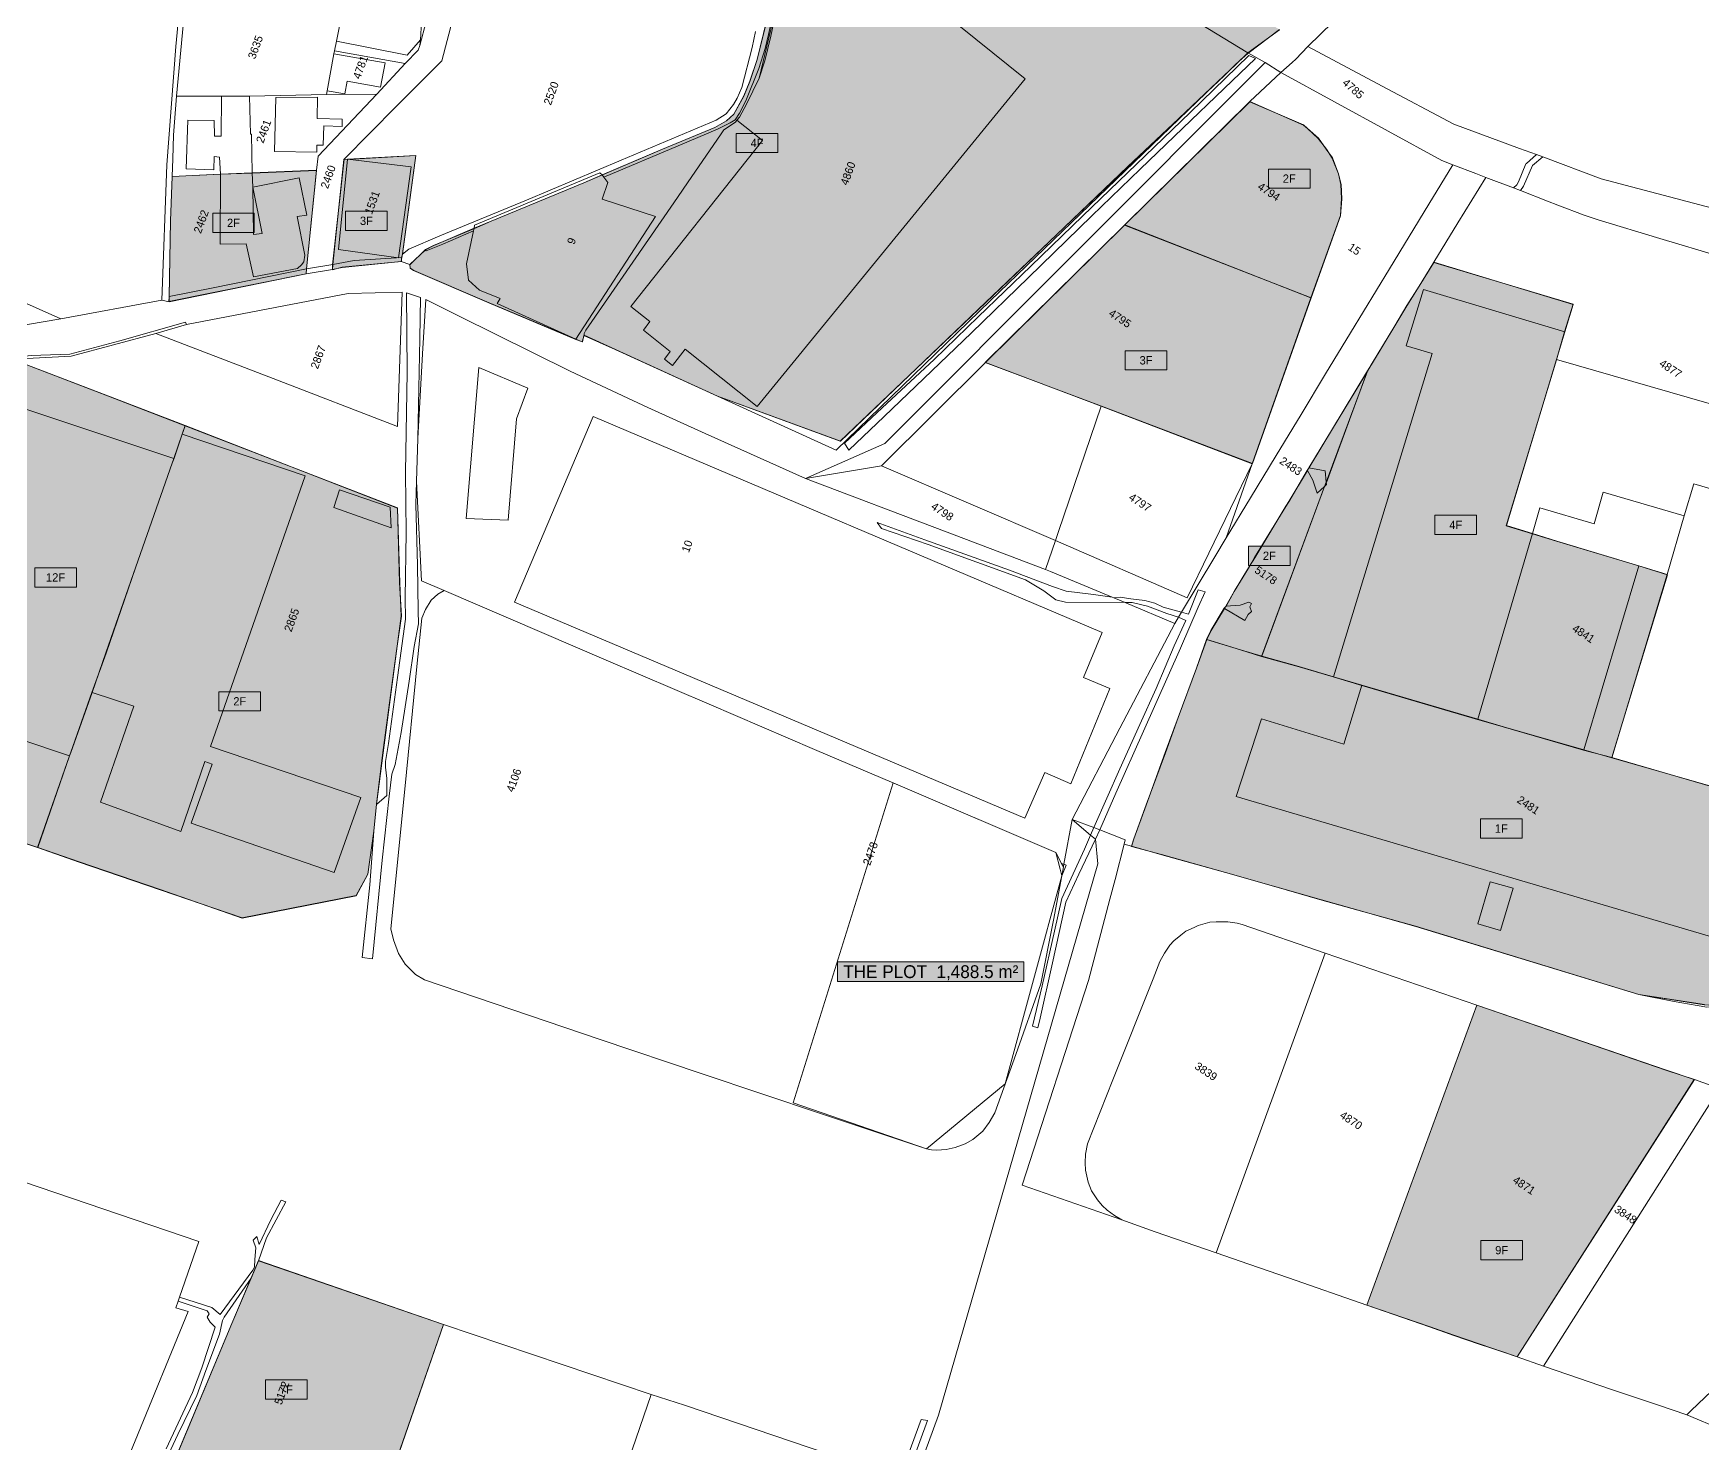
# Model space of a CAD drawing. Header units: metres. Extents: x -334141 to -333355, y -28217 to -27441.
# Drawn here: x -333909.3 to -333648.5, y -27822.3 to -27601.9 of the extents above; entities that cross this region are included whole.
import ezdxf
from ezdxf.enums import TextEntityAlignment as Align

# ---------------------------------------------------------------- set-up
doc = ezdxf.new("R2010")
doc.units = ezdxf.units.M
for name, color, linetype, lineweight, true_color in [('EB-07-STOREYS-PARCEL-12F', 7, 'CONTINUOUS', 18, 0x2b3529), ('EB-07-STOREYS-PARCEL-1F', 7, 'CONTINUOUS', 18, 0xe1e5dd), ('EB-07-STOREYS-PARCEL-2F', 7, 'CONTINUOUS', 18, 0xd4dad0), ('EB-07-STOREYS-PARCEL-3F', 7, 'CONTINUOUS', 18, 0xc7cec2), ('EB-07-STOREYS-PARCEL-4F', 7, 'CONTINUOUS', 18, 0xb8c1b3), ('EB-07-STOREYS-PARCEL-7F', 7, 'CONTINUOUS', 18, 0x84917d), ('EB-07-STOREYS-PARCEL-9F', 7, 'CONTINUOUS', 18, 0x62705d), ('EB-07-STOREYS-TAG-01F', 7, 'CONTINUOUS', 18, 0xe1e5dd), ('EB-07-STOREYS-TAG-02F', 7, 'CONTINUOUS', 18, 0xd4dad0), ('EB-07-STOREYS-TAG-03F', 7, 'CONTINUOUS', 18, 0xc7cec2), ('EB-07-STOREYS-TAG-04F', 7, 'CONTINUOUS', 18, 0xb8c1b3), ('EB-07-STOREYS-TAG-07F', 7, 'CONTINUOUS', 18, 0x84917d), ('EB-07-STOREYS-TAG-09F', 7, 'CONTINUOUS', 18, 0x62705d), ('EB-07-STOREYS-TAG-12F', 7, 'CONTINUOUS', 18, 0x2b3529), ('EB-BASE-DIVIDING', 7, 'CONTINUOUS', 18, 0xc8bcac), ('EB-BASE-EASEMENTS', 7, 'CONTINUOUS', 18, 0x71806b), ('EB-BASE-ENCROACHED', 7, 'CONTINUOUS', 18, 0x725d47), ('EB-BASE-PARCEL-NUMBERS', 7, 'CONTINUOUS', 9, 0x8a8d90), ('EB-BASE-PARCELS', 7, 'CONTINUOUS', 18, 0x8a8d90), ('EB-BASE-SECTIONS', 7, 'CONTINUOUS', 9, 0xded8cf), ('EB-BASE-SHEETS', 7, 'CONTINUOUS', 9, 0xded8cf), ('EB-BASE-STRUCTURES', 7, 'CONTINUOUS', 18, 0x4e504d), ('EB-PLOT-OUTLINE', 7, 'CONTINUOUS', 18, 0x151515)]:
    doc.layers.add(name, color=color, linetype=linetype, lineweight=lineweight, true_color=true_color)
doc.styles.add('OD-INTER', font='Inter.ttf')

msp = doc.modelspace()

# ---------------------------------------------------------------- hatches: boundary and pattern name
at = {"layer": 'EB-07-STOREYS-PARCEL-12F', "transparency": 33554656}
msp.add_hatch(color=256, dxfattribs=at).paths.add_polyline_path([(-333903.69, -27714.78), (-333908.64, -27729.15), (-333922.64, -27724.44), (-333938.73, -27718.88), (-333934.34, -27704.49), (-333919.9, -27657.49), (-333918.66, -27653.64), (-333912.33, -27652.87), (-333910.33, -27653.72), (-333896.63, -27658.97), (-333885.58, -27663.25), (-333886.08, -27664.56), (-333887.33, -27668.29), (-333887.63, -27669.06), (-333893.3, -27685.29), (-333897.94, -27698.78), (-333900.19, -27704.92), (-333903.48, -27714.24), (-333903.69, -27714.78)])
at = {"layer": 'EB-07-STOREYS-PARCEL-1F', "transparency": 33554656}
msp.add_hatch(color=256, dxfattribs=at).paths.add_polyline_path([(-333733.06, -27730.24), (-333737.73, -27728.97), (-333737.41, -27727.76), (-333735.47, -27722.5), (-333732.49, -27714.28), (-333730.45, -27708.8), (-333727.59, -27701.13), (-333726.04, -27696.63), (-333720.73, -27698.26), (-333717.43, -27699.27), (-333711.56, -27700.92), (-333706.25, -27702.44), (-333701.76, -27703.82), (-333688.84, -27707.6), (-333683.71, -27709.12), (-333679.68, -27710.26), (-333667.12, -27713.92), (-333662.72, -27715.08), (-333644.48, -27720.38), (-333636.51, -27722.77), (-333632.02, -27708.28), (-333623.32, -27710.92), (-333611.22, -27714.45), (-333613.12, -27718.49), (-333628.53, -27751.14), (-333633.85, -27752.17), (-333637.1, -27752.61), (-333639.62, -27753.08), (-333641.95, -27753.55), (-333642.97, -27753.74), (-333643.71, -27753.71), (-333644.64, -27753.79), (-333646.13, -27753.85), (-333648.25, -27753.66), (-333658.47, -27752.08), (-333693.37, -27741.41), (-333708.03, -27737.34), (-333715.55, -27735.19), (-333723.07, -27733.04), (-333733.06, -27730.24)])
at = {"layer": 'EB-07-STOREYS-PARCEL-2F', "transparency": 33554656}
for points in [[(-333738.84, -27631.91), (-333719.28, -27612.62), (-333710.89, -27616.24), (-333710.26, -27616.82), (-333708.56, -27618.32), (-333707.32, -27620.03), (-333706.35, -27621.4), (-333705.42, -27623.87), (-333705.01, -27625.55), (-333704.91, -27627.78), (-333705.09, -27630.43), (-333709.71, -27643.26), (-333738.84, -27631.91)], [(-333875.11, -27623.77), (-333865.09, -27623.34), (-333866.66, -27638.72), (-333866.68, -27639.49), (-333888.13, -27643.84), (-333888.1, -27643.07), (-333887.87, -27631.2), (-333887.63, -27624.32), (-333880.11, -27623.92), (-333875.11, -27623.77)], [(-333717.43, -27699.27), (-333720.73, -27698.26), (-333726.04, -27696.63), (-333725.34, -27695.22), (-333723.27, -27691.74), (-333722.98, -27691.41), (-333721.7, -27689.13), (-333719.34, -27685.21), (-333718.55, -27683.8), (-333713.64, -27675.87), (-333713.15, -27675.11), (-333710.29, -27670.21), (-333710, -27669.78), (-333700.86, -27654.67), (-333707.31, -27672.1), (-333707.61, -27672.75), (-333717.43, -27699.27)], [(-333858.91, -27736.68), (-333876.72, -27740.16), (-333889.52, -27735.71), (-333902.15, -27731.38), (-333908.64, -27729.15), (-333903.69, -27714.78), (-333903.48, -27714.24), (-333900.19, -27704.92), (-333897.94, -27698.78), (-333893.3, -27685.29), (-333887.63, -27669.06), (-333887.33, -27668.29), (-333886.08, -27664.56), (-333885.58, -27663.25), (-333852.42, -27676.08), (-333852.09, -27687.74), (-333851.82, -27692.97), (-333852.56, -27698.38), (-333854.7, -27714.29), (-333855.72, -27722.36), (-333856.15, -27726.56), (-333857.04, -27733.31), (-333858.91, -27736.68)]]:
    msp.add_hatch(color=256, dxfattribs=at).paths.add_polyline_path(points)
at = {"layer": 'EB-07-STOREYS-PARCEL-3F', "transparency": 33554656}
for points in [[(-333860.78, -27621.61), (-333860.22, -27621.63), (-333849.55, -27621.01), (-333851.67, -27636.36), (-333851.78, -27637.02), (-333851.8, -27637.58), (-333861.09, -27638.47), (-333862.59, -27638.86), (-333862.56, -27638.09), (-333860.78, -27621.61)], [(-333742.44, -27660.2), (-333760.62, -27653.34), (-333738.84, -27631.91), (-333709.71, -27643.26), (-333718.87, -27669.13), (-333742.44, -27660.2)]]:
    msp.add_hatch(color=256, dxfattribs=at).paths.add_polyline_path(points)
at = {"layer": 'EB-07-STOREYS-PARCEL-4F', "transparency": 33554656}
for points in [[(-333802.46, -27658.63), (-333818.4, -27651.3), (-333823.33, -27649.13), (-333823.55, -27650.12), (-333824.55, -27649.75), (-333838.15, -27644.05), (-333849.91, -27638.98), (-333850.45, -27638.62), (-333850.52, -27638.07), (-333848.03, -27635.71), (-333846.81, -27635.09), (-333840.42, -27632.43), (-333837.79, -27631.3), (-333823.32, -27625.26), (-333820.4, -27624.03), (-333811.01, -27620.03), (-333802.83, -27616.66), (-333801.04, -27615.61), (-333799.89, -27614.54), (-333798.31, -27611.71), (-333797.39, -27609.41), (-333796.25, -27606.01), (-333793.77, -27595.89), (-333791.3, -27586.21), (-333787.1, -27569.7), (-333785.81, -27564.64), (-333781.58, -27560.02), (-333765.9, -27569.56), (-333750.13, -27579.33), (-333733.37, -27589.69), (-333714.62, -27601.35), (-333719.57, -27605.06), (-333721.48, -27606.77), (-333723.3, -27608.59), (-333738.33, -27622.71), (-333760.56, -27644.02), (-333783.27, -27665.64), (-333802.46, -27658.63)], [(-333706.25, -27702.44), (-333711.56, -27700.92), (-333717.43, -27699.27), (-333707.61, -27672.75), (-333707.31, -27672.1), (-333700.86, -27654.67), (-333700.27, -27653.69), (-333696.63, -27647.61), (-333694.76, -27644.45), (-333692.8, -27641.41), (-333690.54, -27637.72), (-333668.74, -27644.26), (-333670.09, -27648.54), (-333671.36, -27652.94), (-333679.22, -27678.86), (-333675.09, -27680.12), (-333671.34, -27681.25), (-333658.51, -27685.14), (-333654.03, -27686.52), (-333662.72, -27715.08), (-333667.12, -27713.92), (-333679.68, -27710.26), (-333683.71, -27709.12), (-333688.84, -27707.6), (-333701.76, -27703.82), (-333706.25, -27702.44)]]:
    msp.add_hatch(color=256, dxfattribs=at).paths.add_polyline_path(points)
at = {"layer": 'EB-07-STOREYS-PARCEL-7F', "transparency": 33554656}
msp.add_hatch(color=256, dxfattribs=at).paths.add_polyline_path([(-333845.26, -27803.66), (-333860.93, -27848.73), (-333891.65, -27835.21), (-333887.51, -27825.59), (-333878.31, -27803.49), (-333875.28, -27796.38), (-333874.16, -27793.64), (-333845.26, -27803.66)])
at = {"layer": 'EB-07-STOREYS-PARCEL-9F', "transparency": 33554656}
msp.add_hatch(color=256, dxfattribs=at).paths.add_polyline_path([(-333691.22, -27803.99), (-333701.01, -27800.65), (-333683.8, -27753.74), (-333654.16, -27763.89), (-333649.87, -27765.37), (-333677.5, -27808.69), (-333679.6, -27807.95), (-333683.45, -27806.7), (-333687.38, -27805.34), (-333691.22, -27803.99)])
at = {"layer": 'EB-07-STOREYS-TAG-01F', "transparency": 33554687}
msp.add_hatch(color=256, dxfattribs=at).paths.add_polyline_path([(-333683.23, -27727.67), (-333676.73, -27727.67), (-333676.73, -27724.67), (-333683.23, -27724.67)])
at = {"layer": 'EB-07-STOREYS-TAG-02F', "transparency": 33554687}
for points in [[(-333716.36, -27626.13), (-333709.86, -27626.13), (-333709.86, -27623.13), (-333716.36, -27623.13)], [(-333881.3, -27633.04), (-333874.8, -27633.04), (-333874.8, -27630.04), (-333881.3, -27630.04)], [(-333719.47, -27685.05), (-333712.97, -27685.05), (-333712.97, -27682.05), (-333719.47, -27682.05)], [(-333880.32, -27707.79), (-333873.82, -27707.79), (-333873.82, -27704.79), (-333880.32, -27704.79)]]:
    msp.add_hatch(color=256, dxfattribs=at).paths.add_polyline_path(points)
at = {"layer": 'EB-07-STOREYS-TAG-03F', "transparency": 33554687}
for points in [[(-333860.53, -27632.72), (-333854.03, -27632.72), (-333854.03, -27629.72), (-333860.53, -27629.72)], [(-333738.73, -27654.51), (-333732.23, -27654.51), (-333732.23, -27651.51), (-333738.73, -27651.51)]]:
    msp.add_hatch(color=256, dxfattribs=at).paths.add_polyline_path(points)
at = {"layer": 'EB-07-STOREYS-TAG-04F', "transparency": 33554687}
for points in [[(-333799.5, -27620.56), (-333793, -27620.56), (-333793, -27617.56), (-333799.5, -27617.56)], [(-333690.34, -27680.23), (-333683.84, -27680.23), (-333683.84, -27677.23), (-333690.34, -27677.23)]]:
    msp.add_hatch(color=256, dxfattribs=at).paths.add_polyline_path(points)
at = {"layer": 'EB-07-STOREYS-TAG-07F', "transparency": 33554687}
msp.add_hatch(color=256, dxfattribs=at).paths.add_polyline_path([(-333873.04, -27815.29), (-333866.54, -27815.29), (-333866.54, -27812.29), (-333873.04, -27812.29)])
at = {"layer": 'EB-07-STOREYS-TAG-09F', "transparency": 33554687}
msp.add_hatch(color=256, dxfattribs=at).paths.add_polyline_path([(-333683.17, -27793.53), (-333676.67, -27793.53), (-333676.67, -27790.53), (-333683.17, -27790.53)])
at = {"layer": 'EB-07-STOREYS-TAG-12F', "transparency": 33554687}
msp.add_hatch(color=256, dxfattribs=at).paths.add_polyline_path([(-333909.1, -27688.43), (-333902.6, -27688.43), (-333902.6, -27685.43), (-333909.1, -27685.43)])

# ---------------------------------------------------------------- linework, layer by layer
at = {"layer": 'EB-07-STOREYS-PARCEL-12F'}
msp.add_lwpolyline([(-333903.69, -27714.78), (-333908.64, -27729.15), (-333922.64, -27724.44), (-333938.73, -27718.88), (-333934.34, -27704.49), (-333919.9, -27657.49), (-333918.66, -27653.64), (-333912.33, -27652.87), (-333910.33, -27653.72), (-333896.63, -27658.97), (-333885.58, -27663.25), (-333886.08, -27664.56), (-333887.33, -27668.29), (-333887.63, -27669.06), (-333893.3, -27685.29), (-333897.94, -27698.78), (-333900.19, -27704.92), (-333903.48, -27714.24), (-333903.69, -27714.78)], close=True, dxfattribs=at)
at = {"layer": 'EB-07-STOREYS-PARCEL-1F'}
msp.add_lwpolyline([(-333648.25, -27753.66), (-333658.47, -27752.08), (-333693.37, -27741.41), (-333708.03, -27737.34), (-333715.55, -27735.19), (-333723.07, -27733.04), (-333733.06, -27730.24), (-333733.06, -27730.24), (-333737.73, -27728.97), (-333737.41, -27727.76), (-333735.47, -27722.5), (-333732.49, -27714.28), (-333730.45, -27708.8), (-333727.59, -27701.13), (-333726.04, -27696.63), (-333720.73, -27698.26), (-333717.43, -27699.27), (-333711.56, -27700.92), (-333706.25, -27702.44), (-333701.76, -27703.82), (-333688.84, -27707.6), (-333683.71, -27709.12), (-333679.68, -27710.26), (-333667.12, -27713.92), (-333662.72, -27715.08), (-333644.48, -27720.38)], dxfattribs=at)
at = {"layer": 'EB-07-STOREYS-PARCEL-2F'}
for points in [[(-333738.84, -27631.91), (-333719.28, -27612.62), (-333710.89, -27616.24), (-333710.26, -27616.82), (-333708.56, -27618.32), (-333707.32, -27620.03), (-333706.35, -27621.4), (-333705.42, -27623.87), (-333705.01, -27625.55), (-333704.91, -27627.78), (-333705.09, -27630.43), (-333709.71, -27643.26), (-333738.84, -27631.91)], [(-333875.11, -27623.77), (-333865.09, -27623.34), (-333866.66, -27638.72), (-333866.68, -27639.49), (-333888.13, -27643.84), (-333888.1, -27643.07), (-333887.87, -27631.2), (-333887.63, -27624.32), (-333880.11, -27623.92), (-333875.11, -27623.77)], [(-333717.43, -27699.27), (-333720.73, -27698.26), (-333726.04, -27696.63), (-333725.34, -27695.22), (-333723.27, -27691.74), (-333722.98, -27691.41), (-333721.7, -27689.13), (-333719.34, -27685.21), (-333718.55, -27683.8), (-333713.64, -27675.87), (-333713.15, -27675.11), (-333710.29, -27670.21), (-333710, -27669.78), (-333700.86, -27654.67), (-333707.31, -27672.1), (-333707.61, -27672.75), (-333717.43, -27699.27)], [(-333858.91, -27736.68), (-333876.72, -27740.16), (-333889.52, -27735.71), (-333902.15, -27731.38), (-333908.64, -27729.15), (-333903.69, -27714.78), (-333903.48, -27714.24), (-333900.19, -27704.92), (-333897.94, -27698.78), (-333893.3, -27685.29), (-333887.63, -27669.06), (-333887.33, -27668.29), (-333886.08, -27664.56), (-333885.58, -27663.25), (-333852.42, -27676.08), (-333852.09, -27687.74), (-333851.82, -27692.97), (-333852.56, -27698.38), (-333854.7, -27714.29), (-333855.72, -27722.36), (-333856.15, -27726.56), (-333857.04, -27733.31), (-333858.91, -27736.68)]]:
    msp.add_lwpolyline(points, close=True, dxfattribs=at)
at = {"layer": 'EB-07-STOREYS-PARCEL-3F'}
for points in [[(-333860.78, -27621.61), (-333860.22, -27621.63), (-333849.55, -27621.01), (-333851.67, -27636.36), (-333851.78, -27637.02), (-333851.8, -27637.58), (-333861.09, -27638.47), (-333862.59, -27638.86), (-333862.56, -27638.09), (-333860.78, -27621.61)], [(-333742.44, -27660.2), (-333760.62, -27653.34), (-333738.84, -27631.91), (-333709.71, -27643.26), (-333718.87, -27669.13), (-333742.44, -27660.2)]]:
    msp.add_lwpolyline(points, close=True, dxfattribs=at)
at = {"layer": 'EB-07-STOREYS-PARCEL-4F'}
msp.add_lwpolyline([(-333714.62, -27601.35), (-333719.57, -27605.06), (-333721.48, -27606.77), (-333723.3, -27608.59), (-333738.33, -27622.71), (-333760.56, -27644.02), (-333783.27, -27665.64), (-333802.46, -27658.63), (-333802.46, -27658.63), (-333818.4, -27651.3), (-333823.33, -27649.13), (-333823.55, -27650.12), (-333824.55, -27649.75), (-333838.15, -27644.05), (-333849.91, -27638.98), (-333850.45, -27638.62), (-333850.52, -27638.07), (-333848.03, -27635.71), (-333846.81, -27635.09), (-333840.42, -27632.43), (-333837.79, -27631.3), (-333823.32, -27625.26), (-333820.4, -27624.03), (-333811.01, -27620.03), (-333802.83, -27616.66), (-333801.04, -27615.61), (-333799.89, -27614.54), (-333798.31, -27611.71), (-333797.39, -27609.41), (-333796.25, -27606.01), (-333793.77, -27595.89)], dxfattribs=at)
msp.add_lwpolyline([(-333706.25, -27702.44), (-333711.56, -27700.92), (-333717.43, -27699.27), (-333707.61, -27672.75), (-333707.31, -27672.1), (-333700.86, -27654.67), (-333700.27, -27653.69), (-333696.63, -27647.61), (-333694.76, -27644.45), (-333692.8, -27641.41), (-333690.54, -27637.72), (-333668.74, -27644.26), (-333670.09, -27648.54), (-333671.36, -27652.94), (-333679.22, -27678.86), (-333675.09, -27680.12), (-333671.34, -27681.25), (-333658.51, -27685.14), (-333654.03, -27686.52), (-333662.72, -27715.08), (-333667.12, -27713.92), (-333679.68, -27710.26), (-333683.71, -27709.12), (-333688.84, -27707.6), (-333701.76, -27703.82), (-333706.25, -27702.44)], close=True, dxfattribs=at)
at = {"layer": 'EB-07-STOREYS-PARCEL-7F'}
msp.add_lwpolyline([(-333845.26, -27803.66), (-333860.93, -27848.73), (-333891.65, -27835.21), (-333887.51, -27825.59), (-333878.31, -27803.49), (-333875.28, -27796.38), (-333874.16, -27793.64), (-333845.26, -27803.66)], close=True, dxfattribs=at)
at = {"layer": 'EB-07-STOREYS-PARCEL-9F'}
msp.add_lwpolyline([(-333691.22, -27803.99), (-333701.01, -27800.65), (-333683.8, -27753.74), (-333654.16, -27763.89), (-333649.87, -27765.37), (-333677.5, -27808.69), (-333679.6, -27807.95), (-333683.45, -27806.7), (-333687.38, -27805.34), (-333691.22, -27803.99)], close=True, dxfattribs=at)
at = {"layer": 'EB-07-STOREYS-TAG-01F'}
msp.add_lwpolyline([(-333683.23, -27727.67), (-333676.73, -27727.67), (-333676.73, -27724.67), (-333683.23, -27724.67)], close=True, dxfattribs=at)
at = {"layer": 'EB-07-STOREYS-TAG-02F'}
for points in [[(-333716.36, -27626.13), (-333709.86, -27626.13), (-333709.86, -27623.13), (-333716.36, -27623.13)], [(-333881.3, -27633.04), (-333874.8, -27633.04), (-333874.8, -27630.04), (-333881.3, -27630.04)], [(-333719.47, -27685.05), (-333712.97, -27685.05), (-333712.97, -27682.05), (-333719.47, -27682.05)], [(-333880.32, -27707.79), (-333873.82, -27707.79), (-333873.82, -27704.79), (-333880.32, -27704.79)]]:
    msp.add_lwpolyline(points, close=True, dxfattribs=at)
at = {"layer": 'EB-07-STOREYS-TAG-03F'}
for points in [[(-333860.53, -27632.72), (-333854.03, -27632.72), (-333854.03, -27629.72), (-333860.53, -27629.72)], [(-333738.73, -27654.51), (-333732.23, -27654.51), (-333732.23, -27651.51), (-333738.73, -27651.51)]]:
    msp.add_lwpolyline(points, close=True, dxfattribs=at)
at = {"layer": 'EB-07-STOREYS-TAG-04F'}
for points in [[(-333799.5, -27620.56), (-333793, -27620.56), (-333793, -27617.56), (-333799.5, -27617.56)], [(-333690.34, -27680.23), (-333683.84, -27680.23), (-333683.84, -27677.23), (-333690.34, -27677.23)]]:
    msp.add_lwpolyline(points, close=True, dxfattribs=at)
at = {"layer": 'EB-07-STOREYS-TAG-07F'}
msp.add_lwpolyline([(-333873.04, -27815.29), (-333866.54, -27815.29), (-333866.54, -27812.29), (-333873.04, -27812.29)], close=True, dxfattribs=at)
at = {"layer": 'EB-07-STOREYS-TAG-09F'}
msp.add_lwpolyline([(-333683.17, -27793.53), (-333676.67, -27793.53), (-333676.67, -27790.53), (-333683.17, -27790.53)], close=True, dxfattribs=at)
at = {"layer": 'EB-07-STOREYS-TAG-12F'}
msp.add_lwpolyline([(-333909.1, -27688.43), (-333902.6, -27688.43), (-333902.6, -27685.43), (-333909.1, -27685.43)], close=True, dxfattribs=at)
at = {"layer": 'EB-BASE-DIVIDING'}
for points in [[(-333722.05, -27609.37), (-333731.06, -27618.01), (-333736.38, -27623.14), (-333743.95, -27630.46), (-333753.85, -27640.06), (-333762.77, -27648.73), (-333776.38, -27661.79), (-333781.93, -27667.06), (-333782.6, -27665.94), (-333776.7, -27660.46), (-333768.61, -27652.91), (-333761.73, -27646.23), (-333753.5, -27638.33), (-333745.36, -27630.46), (-333728.58, -27614.3), (-333719.4, -27605.41), (-333718.38, -27605.84)], [(-333718.38, -27605.84), (-333722.05, -27609.37)], [(-333851.83, -27637.55), (-333850.51, -27638.03)], [(-333849.25, -27665.23), (-333848.94, -27649.6), (-333848.81, -27643.19), (-333851.02, -27642.47), (-333850.91, -27654.86), (-333851.16, -27670.54), (-333851.08, -27679.91), (-333851.22, -27690.12), (-333851.19, -27693.47), (-333852.43, -27702.57), (-333853.86, -27712.87), (-333854.28, -27715.71), (-333854.31, -27716.57), (-333854.07, -27718.33), (-333854.1, -27721.02), (-333855.71, -27722.41)], [(-333889.24, -27643.64), (-333888.1, -27643.89)], [(-333885.38, -27647.42), (-333885.55, -27647.05), (-333895.82, -27649.95), (-333903.64, -27652.05), (-333909.64, -27652.28), (-333920.4, -27653.41), (-333927.22, -27653.92), (-333937.75, -27655.88), (-333951.78, -27658.59), (-333962.28, -27660.46), (-333967.75, -27661.87), (-333972.51, -27663.36), (-333973.68, -27663.83), (-333974.52, -27664.29), (-333974.31, -27664.67)], [(-333922.86, -27649.54), (-333905.03, -27646.51)], [(-333890.21, -27648.8), (-333903.39, -27652.36), (-333912.3, -27652.82)], [(-333856.12, -27726.57), (-333856.77, -27734.94), (-333857.96, -27746.31), (-333856.35, -27746.52), (-333854.83, -27731.12), (-333853.74, -27721.11), (-333853.29, -27717.68), (-333852.8, -27716.16), (-333851.88, -27711.17), (-333850.63, -27703.14), (-333849.85, -27697.71), (-333849.17, -27694.18), (-333849.21, -27692.15), (-333849.29, -27685.02), (-333849.55, -27675.55), (-333849.48, -27671.94)], [(-333743.63, -27726.02), (-333744.15, -27727.18)], [(-333743.4, -27727.81), (-333742.71, -27726.34)], [(-333744.15, -27727.18), (-333745.12, -27729.37), (-333748.65, -27737.1), (-333749.79, -27742.22), (-333751.7, -27750.76), (-333753.23, -27757.05), (-333752.4, -27757.31), (-333752.03, -27755.77), (-333750.08, -27747.15), (-333748.02, -27737.67), (-333745.96, -27733.31), (-333743.4, -27727.81)], [(-333886.49, -27799.37), (-333881.46, -27801), (-333880.12, -27802.08), (-333875.02, -27795.15), (-333874.77, -27794.68), (-333874.7, -27793.5), (-333874.58, -27791.69), (-333874.96, -27790.49), (-333874.43, -27789.88), (-333874.03, -27791.14), (-333872.21, -27787.32), (-333870.6, -27784.21), (-333869.87, -27784.46), (-333872.92, -27790.13), (-333874.15, -27793.68)], [(-333875.31, -27796.41), (-333879.5, -27802.51), (-333879.75, -27803.04), (-333880.26, -27805.17), (-333882.36, -27810.84), (-333883.78, -27814.73), (-333886.73, -27820.83), (-333891.12, -27830.22)], [(-333888.57, -27823.07), (-333884.46, -27814.29), (-333883, -27810.4), (-333880.93, -27804.05), (-333881.68, -27803.27), (-333882.18, -27802.52), (-333881.83, -27801.96), (-333882.16, -27801.51), (-333886.71, -27800)], [(-333645.32, -27819.73), (-333645.55, -27820.04), (-333650.99, -27817.78)], [(-333780.42, -27853.68), (-333780.29, -27853.29), (-333779.81, -27850.49), (-333779.6, -27845.59), (-333779.47, -27843.96), (-333778.84, -27841.76), (-333777.6, -27838.5), (-333775.72, -27832.54), (-333773.91, -27827.47), (-333773.28, -27825.75), (-333770.63, -27818.5), (-333769.61, -27818.64), (-333772.24, -27825.76)]]:
    msp.add_lwpolyline(points, dxfattribs=at)
at = {"layer": 'EB-BASE-EASEMENTS'}
for points in [[(-333820.18, -27624.4), (-333808.58, -27619.51), (-333802.41, -27616.9), (-333800.44, -27615.89), (-333799.69, -27615.46), (-333798.99, -27614.39), (-333797.99, -27612.47), (-333795.97, -27607.41), (-333795, -27604.31), (-333794.49, -27602.11), (-333793.36, -27597.13), (-333791.31, -27589.13)], [(-333848.03, -27635.74), (-333847.93, -27635.9), (-333845.32, -27634.85), (-333840.53, -27632.77)], [(-333866.63, -27638.71), (-333862.52, -27638.04)], [(-333862.52, -27638.04), (-333859.19, -27637.43), (-333851.75, -27636.97)], [(-333888.08, -27643.05), (-333881.22, -27641.68), (-333866.63, -27638.71)], [(-333740.76, -27690.02), (-333743.7, -27689.6), (-333747.94, -27689.06), (-333750.09, -27688.33), (-333756.84, -27685.82), (-333770.02, -27681.04), (-333777.5, -27678.33), (-333776.8, -27679.3), (-333769.52, -27681.77), (-333754.33, -27687.33), (-333751.44, -27689.02), (-333749.55, -27690.45), (-333748.05, -27690.8), (-333738.73, -27690.87)], [(-333667.08, -27713.87), (-333658.51, -27685.13)], [(-333742.71, -27726.34), (-333740.21, -27720.66), (-333735.89, -27710.93), (-333730.09, -27697.98), (-333727.32, -27691.6), (-333726.22, -27689.17), (-333727.34, -27688.86), (-333728.87, -27692.68), (-333729.93, -27692.35)], [(-333729.93, -27692.35), (-333732.79, -27691.57), (-333734.12, -27690.93), (-333735.69, -27690.55), (-333737.84, -27690.29), (-333739.53, -27690), (-333740.52, -27690.12)], [(-333738.73, -27690.87), (-333737.65, -27690.83), (-333735.26, -27691.44), (-333732.26, -27692.56), (-333730.39, -27693.13)], [(-333730.39, -27693.13), (-333729.25, -27693.64), (-333731.08, -27697.63), (-333733.92, -27704.29), (-333736.43, -27709.91), (-333739.56, -27716.83), (-333743.63, -27726.02)]]:
    msp.add_lwpolyline(points, dxfattribs=at)
at = {"layer": 'EB-BASE-ENCROACHED'}
for points in [[(-333802.45, -27658.64), (-333783.91, -27667.07), (-333759.8, -27643.69), (-333723.33, -27608.55)], [(-333645.82, -27754.01), (-333647.87, -27754.07), (-333649.36, -27753.79), (-333652.98, -27753.17), (-333658.51, -27752.09)]]:
    msp.add_lwpolyline(points, dxfattribs=at)
at = {"layer": 'EB-BASE-PARCELS'}
for points in [[(-333889.24, -27643.64), (-333888.44, -27622.48), (-333887.04, -27603.96), (-333885.2, -27584.14), (-333884.32, -27574.62), (-333883.16, -27556.82), (-333882.81, -27550.03), (-333883.22, -27539.09)], [(-333848.92, -27603.81), (-333846.94, -27596.26), (-333842.39, -27578.26), (-333841.2, -27573.83), (-333843.74, -27564.6)], [(-333820.43, -27624.06), (-333811.03, -27620.02), (-333802.85, -27616.66), (-333801.01, -27615.62), (-333799.9, -27614.58), (-333798.32, -27611.73), (-333797.37, -27609.44), (-333796.26, -27606.01), (-333793.76, -27595.84), (-333791.3, -27586.16), (-333787.1, -27569.65)], [(-333690.78, -27585.03), (-333710.2, -27604.01)], [(-333886.94, -27611.72), (-333885.36, -27594.54), (-333884.91, -27589.76)], [(-333841.9, -27592.5), (-333845.52, -27606.2), (-333852.57, -27613.32), (-333860.8, -27621.62)], [(-333795.95, -27608.95), (-333795.02, -27606.25), (-333794.1, -27602.38), (-333792.68, -27595.63), (-333792.04, -27592.6)], [(-333860.2, -27594.25), (-333861.97, -27603.14)], [(-333848.47, -27596.34), (-333848.86, -27602.92)], [(-333796.5, -27601.62), (-333797.03, -27604.16), (-333798.63, -27610.39), (-333799.37, -27612.07), (-333799.92, -27613.05), (-333801.08, -27614.53), (-333802.64, -27615.51), (-333817.46, -27621.74), (-333832.28, -27628), (-333845.83, -27633.56), (-333850.66, -27635.63), (-333851.67, -27636.41)], [(-333714.61, -27601.36), (-333719.59, -27605)], [(-333861.97, -27603.14), (-333862.28, -27604.67)], [(-333851.22, -27606.63), (-333849.19, -27604.56), (-333848.92, -27603.81)], [(-333848.86, -27602.92), (-333848.92, -27603.81)], [(-333714.44, -27608.04), (-333712.63, -27606.47), (-333712.09, -27605.96), (-333710.2, -27604.01)], [(-333710.2, -27604.01), (-333698.58, -27610.17), (-333687.38, -27616.14), (-333677.12, -27619.9), (-333674.46, -27620.87)], [(-333862.36, -27605.12), (-333863.42, -27610.89)], [(-333862.28, -27604.67), (-333862.36, -27605.12)], [(-333851.22, -27606.63), (-333862.28, -27604.67)], [(-333855.65, -27611.42), (-333851.22, -27606.63)], [(-333719.59, -27605), (-333721.46, -27606.78), (-333723.33, -27608.55)], [(-333723.33, -27608.55), (-333738.32, -27622.76), (-333760.58, -27644), (-333783.24, -27665.65), (-333802.45, -27658.64)], [(-333799.41, -27615.51), (-333799.02, -27615.01), (-333797.89, -27613.02), (-333795.95, -27608.95)], [(-333719.25, -27612.6), (-333714.44, -27608.04)], [(-333887.64, -27624.27), (-333887.55, -27621.54), (-333887.43, -27617.86), (-333886.94, -27611.72)], [(-333879.9, -27611.73), (-333886.94, -27611.72)], [(-333875.54, -27611.74), (-333875.71, -27611.74), (-333879.9, -27611.73)], [(-333863.53, -27611.49), (-333875.54, -27611.74)], [(-333865.09, -27623.3), (-333864.81, -27621.11), (-333855.65, -27611.42)], [(-333863.42, -27610.89), (-333863.53, -27611.49)], [(-333863.53, -27611.49), (-333855.65, -27611.42)], [(-333738.8, -27631.86), (-333719.25, -27612.6)], [(-333709.73, -27643.24), (-333705.11, -27630.4), (-333704.93, -27627.74), (-333705.03, -27625.57), (-333705.44, -27623.88), (-333706.39, -27621.42), (-333707.3, -27620), (-333708.59, -27618.35), (-333710.24, -27616.81), (-333710.9, -27616.29), (-333719.25, -27612.6)], [(-333801.98, -27617.78), (-333801.45, -27617), (-333799.64, -27615.8), (-333799.41, -27615.51)], [(-333806.46, -27624.32), (-333801.98, -27617.78)], [(-333860.8, -27621.62), (-333862.52, -27638.04)], [(-333860.8, -27621.62), (-333860.26, -27621.59)], [(-333860.26, -27621.59), (-333849.57, -27621.03), (-333851.67, -27636.41)], [(-333722.97, -27680.77), (-333719.17, -27674.5), (-333715.16, -27667.88), (-333711.27, -27661.47), (-333707.43, -27655.13), (-333703.56, -27648.72), (-333697.43, -27638.7), (-333691.32, -27628.63), (-333687.56, -27622.46)], [(-333674.46, -27620.87), (-333676.06, -27622.28), (-333676.13, -27622.34), (-333677.3, -27625.14), (-333677.57, -27625.6), (-333678.09, -27626.05)], [(-333676.99, -27626.48), (-333676.51, -27625.81), (-333675.09, -27622.6), (-333673.51, -27621.22)], [(-333673.51, -27621.22), (-333674.46, -27620.87)], [(-333673.51, -27621.22), (-333664.37, -27624.65), (-333581.38, -27646.51), (-333577.75, -27647.61), (-333573.98, -27648.85), (-333570.21, -27650.1), (-333558.66, -27653.88)], [(-333888.08, -27643.05), (-333887.88, -27631.21), (-333887.64, -27624.27)], [(-333887.64, -27624.27), (-333880.1, -27623.95)], [(-333880.1, -27623.95), (-333875.12, -27623.74)], [(-333875.12, -27623.74), (-333865.09, -27623.3)], [(-333866.63, -27638.71), (-333865.09, -27623.3)], [(-333840.45, -27632.38), (-333837.82, -27631.26), (-333823.3, -27625.3), (-333820.43, -27624.06)], [(-333823.28, -27649.1), (-333823.27, -27648.8), (-333822.98, -27648.32), (-333817.63, -27640.55), (-333809.26, -27628.43), (-333806.46, -27624.32)], [(-333682.42, -27624.43), (-333686.79, -27631.56), (-333690.53, -27637.67)], [(-333952.91, -27625.33), (-333937.5, -27632.07), (-333905.03, -27646.51)], [(-333848.03, -27635.74), (-333846.76, -27635.05), (-333840.45, -27632.38)], [(-333760.58, -27653.38), (-333738.8, -27631.86)], [(-333709.73, -27643.24), (-333738.8, -27631.86)], [(-333851.83, -27637.55), (-333861.05, -27638.52), (-333862.6, -27638.82)], [(-333862.52, -27638.04), (-333862.6, -27638.82)], [(-333851.75, -27636.97), (-333851.83, -27637.55)], [(-333851.67, -27636.41), (-333851.75, -27636.97)], [(-333850.51, -27638.03), (-333848.03, -27635.74)], [(-333824.57, -27649.73), (-333838.11, -27644.03), (-333849.88, -27639), (-333850.44, -27638.62), (-333850.51, -27638.03)], [(-333700.9, -27654.69), (-333700.3, -27653.7), (-333696.61, -27647.65), (-333694.72, -27644.51), (-333692.83, -27641.44), (-333690.53, -27637.67)], [(-333690.53, -27637.67), (-333668.76, -27644.3), (-333670.05, -27648.55)], [(-333866.71, -27639.51), (-333888.1, -27643.89)], [(-333866.71, -27639.51), (-333866.63, -27638.71)], [(-333862.6, -27638.82), (-333866.71, -27639.51)], [(-333885.38, -27647.42), (-333860.16, -27642.55), (-333851.7, -27642.38), (-333852.42, -27663.35), (-333871.84, -27655.87), (-333890.21, -27648.8)], [(-333888.1, -27643.89), (-333888.08, -27643.05)], [(-333718.89, -27669.18), (-333709.73, -27643.24)], [(-333905.03, -27646.51), (-333889.24, -27643.64)], [(-333849.25, -27665.23), (-333848.54, -27651.99), (-333848.01, -27643.51), (-333842.82, -27646.12), (-333825.44, -27654.72), (-333816.45, -27658.94), (-333813.31, -27660.37)], [(-333885.38, -27647.42), (-333890.21, -27648.8)], [(-333670.05, -27648.55), (-333671.36, -27652.9)], [(-333823.28, -27649.1), (-333823.59, -27650.14), (-333824.57, -27649.73)], [(-333802.45, -27658.64), (-333818.38, -27651.32), (-333823.28, -27649.1)], [(-333912.3, -27652.82), (-333910.34, -27653.72), (-333896.58, -27658.98), (-333885.61, -27663.2)], [(-333776.83, -27669.52), (-333760.58, -27653.38)], [(-333760.58, -27653.38), (-333742.47, -27660.17)], [(-333671.36, -27652.9), (-333679.19, -27678.83), (-333675.13, -27680.09)], [(-333710.03, -27669.83), (-333700.9, -27654.69)], [(-333707.35, -27672.07), (-333700.9, -27654.69)], [(-333813.31, -27660.37), (-333804.34, -27664.46), (-333788.7, -27671.49)], [(-333749.63, -27681.15), (-333749.16, -27679.78), (-333742.47, -27660.17)], [(-333742.47, -27660.17), (-333718.89, -27669.18)], [(-333885.61, -27663.2), (-333886.06, -27664.54)], [(-333885.61, -27663.2), (-333852.41, -27676.12), (-333852.07, -27687.79), (-333851.85, -27693)], [(-333886.06, -27664.54), (-333887.35, -27668.33)], [(-333849.25, -27665.23), (-333849.48, -27671.94)], [(-333887.35, -27668.33), (-333887.61, -27669.08), (-333893.29, -27685.29), (-333897.97, -27698.73), (-333900.15, -27704.9)], [(-333722.97, -27680.77), (-333718.89, -27669.18)], [(-333849.48, -27671.94), (-333848.66, -27687.48), (-333845.15, -27688.97)], [(-333788.7, -27671.49), (-333776.83, -27669.52)], [(-333713.64, -27675.81), (-333713.18, -27675.07), (-333710.28, -27670.25)], [(-333710.28, -27670.25), (-333710.03, -27669.83)], [(-333707.59, -27672.73), (-333707.35, -27672.07)], [(-333717.41, -27699.22), (-333707.59, -27672.73)], [(-333651.42, -27677.33), (-333649.9, -27672.31)], [(-333649.9, -27672.31), (-333636.34, -27676.27)], [(-333719.3, -27685.17), (-333718.51, -27683.85), (-333713.64, -27675.81)], [(-333654.07, -27686.47), (-333651.42, -27677.33)], [(-333749.63, -27681.15), (-333751.19, -27685.68)], [(-333722.97, -27680.77), (-333724.75, -27683.69), (-333729.93, -27692.35)], [(-333675.13, -27680.09), (-333671.32, -27681.28), (-333658.51, -27685.13)], [(-333723.03, -27691.4), (-333721.69, -27689.14), (-333719.3, -27685.17)], [(-333654.07, -27686.47), (-333662.7, -27715.11)], [(-333658.51, -27685.13), (-333654.07, -27686.47)], [(-333848.2, -27749.78), (-333849.64, -27748.97), (-333851.21, -27747.36), (-333852.28, -27745.67), (-333853.05, -27743.56), (-333853.47, -27741.83), (-333851.21, -27719.47), (-333849.39, -27700.83), (-333848.64, -27693.31), (-333848.07, -27691.93), (-333847.15, -27690.47), (-333846.11, -27689.55), (-333845.15, -27688.97)], [(-333845.15, -27688.97), (-333819.82, -27699.87), (-333803.72, -27706.74)], [(-333729.93, -27692.35), (-333730.39, -27693.13)], [(-333726.01, -27696.63), (-333725.32, -27695.24), (-333723.25, -27691.78)], [(-333723.25, -27691.78), (-333723.03, -27691.4)], [(-333855.71, -27722.41), (-333854.67, -27714.35), (-333852.59, -27698.43), (-333851.85, -27693)], [(-333730.39, -27693.13), (-333730.98, -27694.11)], [(-333726.01, -27696.63), (-333727.62, -27701.1), (-333730.45, -27708.84), (-333732.46, -27714.33), (-333735.45, -27722.47), (-333737.39, -27727.76), (-333737.74, -27728.92)], [(-333717.41, -27699.22), (-333720.7, -27698.23), (-333726.01, -27696.63)], [(-333706.22, -27702.45), (-333711.6, -27700.86), (-333717.41, -27699.22)], [(-333701.78, -27703.76), (-333706.22, -27702.45)], [(-333900.15, -27704.9), (-333903.46, -27714.27), (-333903.65, -27714.82)], [(-333683.67, -27709.08), (-333688.81, -27707.59), (-333701.78, -27703.76)], [(-333803.72, -27706.74), (-333787.26, -27713.79), (-333773.16, -27719.81), (-333749.59, -27729.9), (-333748.68, -27731.6)], [(-333667.08, -27713.87), (-333679.65, -27710.25), (-333683.67, -27709.08)], [(-333903.65, -27714.82), (-333908.65, -27729.12)], [(-333662.7, -27715.11), (-333667.08, -27713.87)], [(-333662.7, -27715.11), (-333644.47, -27720.34)], [(-333938.7, -27718.87), (-333922.6, -27724.44), (-333908.65, -27729.12)], [(-333856.12, -27726.57), (-333855.71, -27722.41)], [(-333876.68, -27740.11), (-333858.87, -27736.63), (-333857.04, -27733.29), (-333856.12, -27726.57)], [(-333747.02, -27724.74), (-333748.33, -27731.74)], [(-333747.02, -27724.74), (-333743.63, -27726.02)], [(-333742.71, -27726.34), (-333743.63, -27726.02)], [(-333738.91, -27728.6), (-333738.76, -27727.91), (-333742.71, -27726.34)], [(-333908.65, -27729.12), (-333902.17, -27731.42), (-333889.49, -27735.75)], [(-333754.85, -27781.88), (-333744.49, -27749.89), (-333741.15, -27737.18), (-333740.29, -27734.12), (-333738.91, -27728.6)], [(-333737.74, -27728.92), (-333738.91, -27728.6)], [(-333737.74, -27728.92), (-333733.04, -27730.29), (-333723.06, -27733.01), (-333715.59, -27735.18), (-333708.06, -27737.3), (-333693.35, -27741.47), (-333658.51, -27752.09)], [(-333748.68, -27731.6), (-333748.4, -27732.13)], [(-333748.4, -27732.13), (-333748.33, -27731.74)], [(-333748.66, -27733.56), (-333749.93, -27740.49), (-333751.94, -27750.43), (-333755.85, -27761.47), (-333759.11, -27770.6), (-333759.99, -27772.1), (-333760.99, -27773.44), (-333762.56, -27774.75), (-333763.75, -27775.44), (-333765.32, -27776.01), (-333766.7, -27776.32), (-333768.17, -27776.4), (-333768.98, -27776.36)], [(-333748.4, -27732.13), (-333748.66, -27733.56)], [(-333889.49, -27735.75), (-333876.68, -27740.11)], [(-333707.48, -27745.62), (-333720.45, -27741.16), (-333721.24, -27740.93), (-333722.72, -27740.74), (-333724.52, -27740.75), (-333725.52, -27740.8), (-333727.34, -27741.33), (-333727.98, -27741.6), (-333729.25, -27742.22), (-333730.07, -27742.83), (-333731.12, -27743.72), (-333731.74, -27744.36), (-333732.6, -27745.62), (-333733.35, -27746.96), (-333734.36, -27749.64), (-333740.66, -27765.4), (-333744.63, -27775.43), (-333744.92, -27777.05), (-333745.01, -27778.4), (-333744.96, -27779.53), (-333744.55, -27781.4), (-333743.99, -27782.79), (-333743.09, -27784.16), (-333742.36, -27785.03), (-333741.57, -27785.76), (-333740.43, -27786.6), (-333739.24, -27787.31)], [(-333724.54, -27792.44), (-333707.48, -27745.62)], [(-333683.8, -27753.74), (-333707.48, -27745.62)], [(-333820.93, -27759.06), (-333848.2, -27749.78)], [(-333658.51, -27752.09), (-333648.28, -27753.7), (-333646.16, -27753.84)], [(-333683.8, -27753.74), (-333700.98, -27800.64)], [(-333649.82, -27765.37), (-333654.13, -27763.94), (-333683.8, -27753.74)], [(-333768.98, -27776.36), (-333769.76, -27776.21), (-333786.17, -27770.76), (-333804.83, -27764.47), (-333820.93, -27759.06)], [(-333677.49, -27808.68), (-333649.82, -27765.37)], [(-333645.88, -27766.77), (-333649.82, -27765.37)], [(-333673.4, -27810.15), (-333645.88, -27766.77)], [(-333923.3, -27777.13), (-333883.47, -27790.66), (-333886.49, -27799.37)], [(-333739.24, -27787.31), (-333754.85, -27781.88)], [(-333724.54, -27792.44), (-333734.04, -27789.15), (-333739.24, -27787.31)], [(-333874.15, -27793.68), (-333875.31, -27796.41)], [(-333845.26, -27803.63), (-333874.15, -27793.68)], [(-333724.54, -27792.44), (-333719.4, -27794.2), (-333713.23, -27796.36), (-333700.98, -27800.64)], [(-333875.31, -27796.41), (-333878.32, -27803.48), (-333887.55, -27825.54), (-333891.62, -27835.24)], [(-333886.49, -27799.37), (-333886.71, -27800)], [(-333985.12, -27820.81), (-333909.94, -27846.02), (-333908.81, -27846.05), (-333907.11, -27845.94), (-333905.39, -27845.33), (-333904.92, -27845.11), (-333903.61, -27844.19), (-333902.7, -27843.35), (-333901.7, -27842.05), (-333885.13, -27801.63), (-333887.08, -27801.05), (-333886.71, -27800)], [(-333700.98, -27800.64), (-333691.25, -27803.97), (-333687.42, -27805.31), (-333683.45, -27806.69), (-333679.63, -27807.97), (-333677.49, -27808.68)], [(-333860.89, -27848.73), (-333845.26, -27803.63)], [(-333812.81, -27814.56), (-333845.26, -27803.63)], [(-333677.49, -27808.68), (-333673.4, -27810.15)], [(-333673.4, -27810.15), (-333669.6, -27811.44), (-333662.91, -27813.73), (-333655.6, -27816.21), (-333650.99, -27817.78)], [(-333650.99, -27817.78), (-333650.32, -27817.08), (-333643.92, -27810.98), (-333643.14, -27810.46), (-333641.81, -27810.13), (-333640.46, -27808.81)], [(-333812.81, -27814.56), (-333829.29, -27862.64)], [(-333800.38, -27875.41), (-333797.59, -27869.77), (-333792.48, -27858.75), (-333788.36, -27848.42), (-333786.59, -27843.55), (-333779.85, -27825.67), (-333807.61, -27816.25), (-333812.81, -27814.56)]]:
    msp.add_lwpolyline(points, dxfattribs=at)
at = {"layer": 'EB-BASE-SECTIONS'}
for points in [[(-333766.88, -27576.1), (-333766.41, -27576.38), (-333749.64, -27586.62), (-333719.59, -27605)], [(-333687.56, -27622.46), (-333689.26, -27621.79), (-333714.44, -27608.04)], [(-333682.42, -27624.43), (-333683.95, -27623.82), (-333687.56, -27622.46)], [(-333678.09, -27626.05), (-333682.42, -27624.43)], [(-333676.99, -27626.48), (-333678.09, -27626.05)], [(-333671.16, -27628.75), (-333672.74, -27628.14), (-333676.99, -27626.48)], [(-333637.36, -27639.29), (-333637.89, -27639.13), (-333645.78, -27636.81), (-333655.21, -27633.97), (-333664.83, -27631.05), (-333667.01, -27630.36), (-333671.16, -27628.75)], [(-333788.7, -27671.49), (-333766.98, -27679.69), (-333751.19, -27685.68)], [(-333751.19, -27685.68), (-333750.39, -27685.99), (-333740.76, -27690.02)], [(-333740.76, -27690.02), (-333740.52, -27690.12)], [(-333740.52, -27690.12), (-333738.73, -27690.87)], [(-333738.73, -27690.87), (-333738.62, -27690.91), (-333730.98, -27694.11)], [(-333730.98, -27694.11), (-333739.58, -27710.48), (-333747.02, -27724.74)]]:
    msp.add_lwpolyline(points, dxfattribs=at)
at = {"layer": 'EB-BASE-SHEETS'}
for points in [[(-333788.7, -27671.49), (-333776.27, -27666.01), (-333716.85, -27606.46)], [(-333716.85, -27606.46), (-333719.59, -27605)], [(-333716.85, -27606.46), (-333714.44, -27608.04)], [(-333744.15, -27727.18), (-333747.02, -27724.74)], [(-333770.82, -27825.78), (-333767.89, -27817.8), (-333743.01, -27731.7), (-333743.4, -27727.81)], [(-333743.4, -27727.81), (-333744.15, -27727.18)]]:
    msp.add_lwpolyline(points, dxfattribs=at)
at = {"layer": 'EB-BASE-STRUCTURES'}
for points in [[(-333799.41, -27615.51), (-333795.4, -27618.66), (-333815.99, -27644.58), (-333812.98, -27646.94), (-333814.01, -27648.3), (-333809.84, -27651.63), (-333810.7, -27652.81), (-333809.49, -27653.8), (-333807.48, -27651.25), (-333796.24, -27660.22), (-333754.39, -27609.03), (-333787.59, -27582.25), (-333790.58, -27585.66)], [(-333795.95, -27608.95), (-333792.04, -27592.6)], [(-333861.97, -27603.14), (-333850.9, -27605.32), (-333848.86, -27602.92)], [(-333863.42, -27610.89), (-333860.67, -27611.39), (-333860.28, -27609.42), (-333855.06, -27610.36), (-333854.34, -27606.56), (-333862.36, -27605.12)], [(-333879.9, -27611.73), (-333880, -27618.01), (-333881, -27618.01), (-333881.05, -27615.53), (-333885.17, -27615.5), (-333885.47, -27623.1), (-333881.11, -27623.28), (-333881.07, -27621.17), (-333880.24, -27621.27), (-333880.1, -27623.95)], [(-333875.12, -27623.74), (-333875.25, -27617.66), (-333875.41, -27617.66), (-333875.54, -27611.74)], [(-333864.95, -27611.92), (-333865, -27615.25), (-333861.09, -27615.33), (-333861.07, -27616.46), (-333863.92, -27616.38), (-333864.04, -27619.41), (-333865.05, -27619.39), (-333865.05, -27620.52), (-333871.64, -27620.39), (-333871.43, -27611.94)], [(-333871.43, -27611.94), (-333864.95, -27611.92)], [(-333860.26, -27621.59), (-333861.66, -27635.7)], [(-333861.66, -27635.7), (-333852.26, -27636.99), (-333850.27, -27622.76), (-333860.26, -27621.59)], [(-333880.1, -27623.95), (-333880.14, -27634.88), (-333876.06, -27634.81), (-333874.9, -27639.97), (-333868.04, -27638.65), (-333867.44, -27638.07), (-333867.06, -27637.62), (-333866.88, -27636.61), (-333868.08, -27630.55), (-333866.6, -27630.32), (-333867.8, -27624.48), (-333875.02, -27625.96)], [(-333875.02, -27625.96), (-333875.12, -27623.74)], [(-333840.45, -27632.38), (-333840.41, -27631.91), (-333820.83, -27623.72), (-333820.43, -27624.06)], [(-333820.18, -27624.4), (-333819.58, -27625.24), (-333820.47, -27627.85), (-333812.11, -27630.52), (-333824.57, -27649.73)], [(-333820.43, -27624.06), (-333820.18, -27624.4)], [(-333875.02, -27625.96), (-333874.91, -27633.34)], [(-333874.91, -27633.34), (-333873.58, -27633.19), (-333875.02, -27625.96)], [(-333824.57, -27649.73), (-333836.85, -27644.13), (-333836.4, -27643.34), (-333839.6, -27642.07), (-333841.35, -27640.51), (-333841.64, -27637.92), (-333840.53, -27632.77)], [(-333840.53, -27632.77), (-333840.45, -27632.38)], [(-333670.05, -27648.55), (-333692.16, -27641.94), (-333694.82, -27650.74), (-333690.76, -27651.97), (-333706.22, -27702.45)], [(-333632.86, -27663.99), (-333671.36, -27652.9)], [(-333835.13, -27678.01), (-333833.82, -27662.15), (-333832.05, -27657.38), (-333839.73, -27654.11), (-333841.7, -27677.74)], [(-333887.35, -27668.33), (-333919.9, -27657.54)], [(-333754.43, -27724.56), (-333751.32, -27717.39), (-333747.22, -27719.19), (-333741.12, -27704.31), (-333745.25, -27702.58), (-333742.34, -27695.56), (-333821.84, -27661.77), (-333834.14, -27690.78)], [(-333886.06, -27664.54), (-333866.87, -27671.07), (-333881.63, -27713.33), (-333858.15, -27721.29), (-333862.33, -27733.01), (-333884.65, -27725.34), (-333881.36, -27716.13), (-333882.51, -27715.7), (-333886.26, -27726.6), (-333898.81, -27722.05), (-333893.62, -27707.05), (-333900.15, -27704.9)], [(-333749.63, -27681.15), (-333729.07, -27690.13), (-333718.89, -27669.18)], [(-333776.83, -27669.52), (-333749.63, -27681.15)], [(-333707.59, -27672.73), (-333708.77, -27673.78), (-333709.45, -27671.74), (-333710.28, -27670.25)], [(-333710.03, -27669.83), (-333707.49, -27670.27), (-333707.35, -27672.07)], [(-333707.59, -27672.73), (-333707.27, -27672.44), (-333707.35, -27672.07)], [(-333853.4, -27679.19), (-333862.35, -27676), (-333861.49, -27673.24), (-333853.59, -27675.95)], [(-333675.13, -27680.09), (-333673.95, -27676.04), (-333665.48, -27678.55), (-333664.09, -27673.63), (-333651.42, -27677.33)], [(-333853.59, -27675.95), (-333853.4, -27679.19)], [(-333841.7, -27677.74), (-333835.13, -27678.01)], [(-333683.67, -27709.08), (-333675.13, -27680.09)], [(-333834.14, -27690.78), (-333754.43, -27724.56)], [(-333723.03, -27691.4), (-333720.76, -27691.29), (-333719.44, -27690.81), (-333719.01, -27690.99), (-333719.26, -27691.53), (-333719.03, -27692.28), (-333719.51, -27692.73), (-333720.06, -27693.66), (-333723.25, -27691.78)], [(-333903.65, -27714.82), (-333934.3, -27704.53)], [(-333623.29, -27710.88), (-333630.4, -27734.29), (-333630.94, -27734.27), (-333632.16, -27738.47), (-333635.66, -27737.49), (-333638.14, -27745.72), (-333721.38, -27721.15), (-333717.44, -27709.05), (-333704.57, -27712.97), (-333701.78, -27703.76)], [(-333748.33, -27731.74), (-333748.68, -27731.6)], [(-333748.66, -27733.56), (-333747.97, -27731.88), (-333748.33, -27731.74)], [(-333678.15, -27735.5), (-333680.13, -27742.09), (-333683.67, -27741.03), (-333681.7, -27734.5)], [(-333681.7, -27734.5), (-333678.15, -27735.5)]]:
    msp.add_lwpolyline(points, dxfattribs=at)
at = {"layer": 'EB-PLOT-OUTLINE'}
msp.add_lwpolyline([(-333790.63, -27769.01), (-333769.77, -27776.21), (-333757.48, -27766.04), (-333748.66, -27733.56), (-333748.92, -27732.53), (-333749.59, -27729.9), (-333775, -27719.03), (-333790.63, -27769.01)], close=True, dxfattribs=at)

# ---------------------------------------------------------------- texts
at = {"layer": 'EB-07-STOREYS-TAG-01F', "true_color": 0x151515, "style": 'OD-INTER'}
msp.add_text('1F', height=1.3, dxfattribs=at).set_placement((-333679.98, -27726.17), align=Align.MIDDLE_CENTER)
at = {"layer": 'EB-07-STOREYS-TAG-02F', "true_color": 0x151515, "style": 'OD-INTER'}
for p in [(-333713.11, -27624.63), (-333878.05, -27631.54), (-333716.22, -27683.55), (-333877.07, -27706.29)]:
    msp.add_text('2F', height=1.3, dxfattribs=at).set_placement(p, align=Align.MIDDLE_CENTER)
at = {"layer": 'EB-07-STOREYS-TAG-03F', "true_color": 0x151515, "style": 'OD-INTER'}
for p in [(-333857.28, -27631.22), (-333735.48, -27653.01)]:
    msp.add_text('3F', height=1.3, dxfattribs=at).set_placement(p, align=Align.MIDDLE_CENTER)
at = {"layer": 'EB-07-STOREYS-TAG-04F', "true_color": 0x151515, "style": 'OD-INTER'}
for p in [(-333796.25, -27619.06), (-333687.09, -27678.73)]:
    msp.add_text('4F', height=1.3, dxfattribs=at).set_placement(p, align=Align.MIDDLE_CENTER)
at = {"layer": 'EB-07-STOREYS-TAG-07F', "true_color": 0xf4f2ed, "style": 'OD-INTER'}
msp.add_text('7F', height=1.3, dxfattribs=at).set_placement((-333869.79, -27813.79), align=Align.MIDDLE_CENTER)
at = {"layer": 'EB-07-STOREYS-TAG-09F', "true_color": 0xf4f2ed, "style": 'OD-INTER'}
msp.add_text('9F', height=1.3, dxfattribs=at).set_placement((-333679.92, -27792.03), align=Align.MIDDLE_CENTER)
at = {"layer": 'EB-07-STOREYS-TAG-12F', "true_color": 0xf4f2ed, "style": 'OD-INTER'}
msp.add_text('12F', height=1.3, dxfattribs=at).set_placement((-333905.85, -27686.93), align=Align.MIDDLE_CENTER)
at = {"layer": 'EB-BASE-PARCEL-NUMBERS', "style": 'OD-INTER'}
for s, rotation, p in [('3635', 69.9902, (-333874.67, -27606.05)), ('4781', 69.9902, (-333858.27, -27609.19)), ('2520', 69.9902, (-333828.47, -27613.25)), ('4785', 318.6325, (-333704.92, -27609.82)), ('2461', 69.9902, (-333873.39, -27619.19)), ('4860', 69.9902, (-333782.1, -27625.77)), ('2460', 69.9902, (-333863.31, -27626.31)), ('1531', 69.9902, (-333856.43, -27630.32)), ('4794', 326.4553, (-333718.18, -27626.17)), ('2462', 69.9902, (-333883.15, -27633.3)), ('9', 69.9902, (-333824.81, -27635.02)), ('15', 326.4553, (-333704.04, -27635.66)), ('4795', 326.4553, (-333741.43, -27645.96)), ('2867', 69.9902, (-333864.87, -27654.47)), ('4877', 326.4553, (-333655.42, -27653.8)), ('2483', 326.4553, (-333714.74, -27669.04)), ('4797', 326.4553, (-333738.3, -27674.71)), ('4798', 326.4553, (-333769.19, -27676.13)), ('10', 69.9902, (-333806.91, -27683.15)), ('5178', 326.4553, (-333718.64, -27686.09)), ('2865', 69.9902, (-333869.01, -27695.54)), ('4841', 326.4553, (-333669.03, -27695.21)), ('4106', 69.9902, (-333834.31, -27720.58)), ('2481', 326.4553, (-333677.64, -27721.99)), ('2478', 69.9902, (-333778.6, -27732.03)), ('3839', 326.4553, (-333728, -27763.6)), ('4870', 326.4553, (-333705.33, -27771.24)), ('4871', 326.4553, (-333678.31, -27781.39)), ('3848', 326.4553, (-333662.46, -27785.96)), ('5172', 69.9902, (-333870.55, -27816.3))]:
    msp.add_text(s, height=1.25, rotation=rotation, dxfattribs=at).set_placement(p)
at = {"layer": 'EB-PLOT-OUTLINE', "true_color": 0xf4f2ed, "insert": (-333769.11, -27748.71), "char_height": 2, "width": 28, "attachment_point": 5, "style": 'OD-INTER', "bg_fill": 17, "box_fill_scale": 1.28, "bg_fill_color": 0, "bg_fill_true_color": 1381653}
msp.add_mtext('THE PLOT  1,488.5 m²', dxfattribs=at)

doc.saveas('drawing.dxf')
